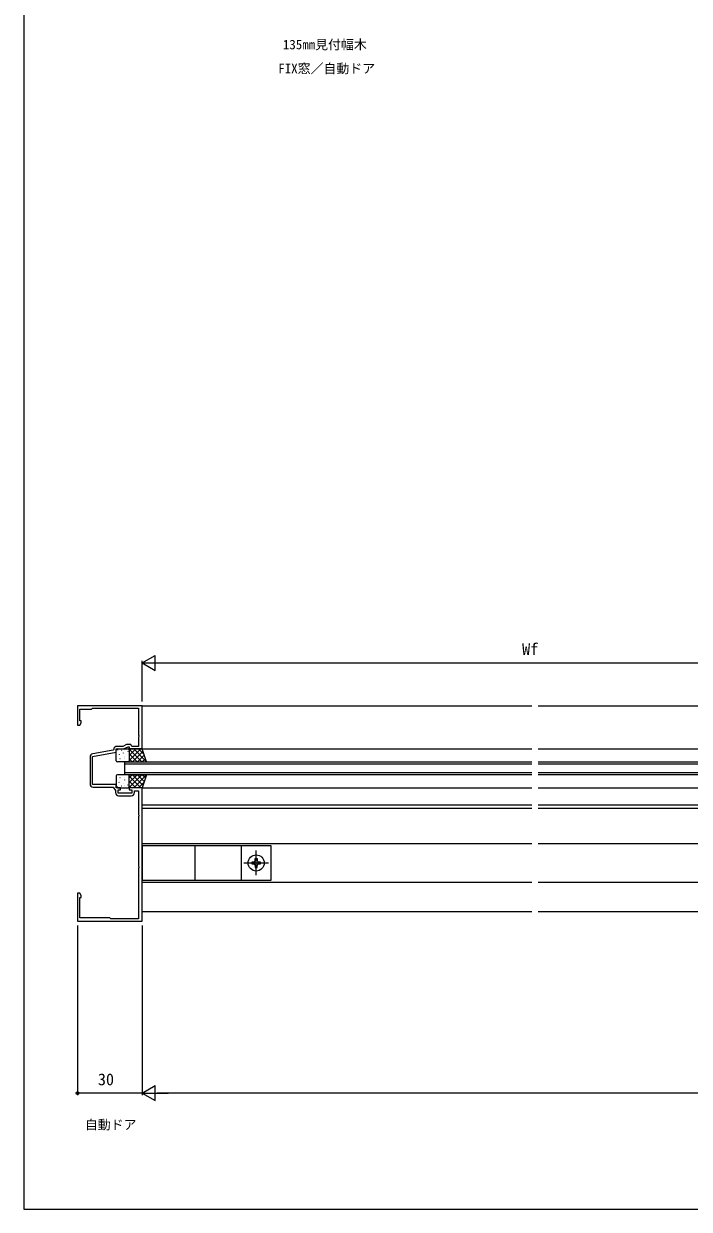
# Model space of a CAD drawing. Units: millimetres, scale not verified. Extents: x -437 to 438, y -681 to 679.
# Drawn here: x -437 to -127, y -681 to -130 of the extents above; entities that cross this region are included whole.
import ezdxf
from ezdxf.enums import TextEntityAlignment as Align

# ---------------------------------------------------------------- set-up
doc = ezdxf.new("R2010")
doc.units = ezdxf.units.MM
doc.header["$LTSCALE"] = 4
for name, color, linetype in [('0-1_USER1', 3, 'Continuous'), ('0-2_YKK_11', 7, 'Continuous'), ('0-3_YKK_12', 2, 'Continuous'), ('0-4_YKK_13', 4, 'Continuous'), ('0-6_YKK_D', 6, 'Continuous'), ('0-7_YKK_ZWAK', 7, 'Continuous')]:
    doc.layers.add(name, color=color, linetype=linetype)
doc.styles.add('ＭＳ ゴシック', font='')
doc.styles.get('ＭＳ ゴシック').set_extended_font_data('MS Gothic')

msp = doc.modelspace()

# ---------------------------------------------------------------- linework, layer by layer
at = {"layer": '0-2_YKK_11'}
for p, q in [((-405.9, -470.891), (-405.9, -483.4)), ((-392.6, -489), (-386.8, -489))]:
    msp.add_line(p, q, dxfattribs=at)
for points in [[(-381.7, -547.2), (-381.7, -485.2), (-387.7, -485.2), (-387.7, -486.2), (-386.5, -486.2), (-386.5, -487.8), (-392.9, -487.8), (-392.9, -486.2), (-391.7, -486.2), (-391.7, -485.2), (-393.7, -485.2), (-393.7, -483.7), (-404.7, -483.7), (-404.7, -470.64), (-393.7, -468.7), (-393.7, -467.2), (-390.345, -467.2), (-388.2, -466.2), (-387.7, -466.2), (-387.7, -467.2), (-381.7, -467.2), (-381.7, -447.2), (-411.7, -447.2), (-411.7, -456.2), (-410.7, -456.2), (-410.07, -455.109), (-410.07, -454.2), (-410.7, -454.2), (-410.7, -448.7), (-405.2, -448.7), (-404.7, -448.2), (-383.3, -448.2), (-383.3, -460.742), (-383.18, -460.925), (-383.18, -461.475), (-383.3, -461.658), (-383.3, -466), (-386.5, -466), (-386.962, -465.2), (-388.895, -465.2)], [(-394.899, -467.451), (-395.147, -467.737), (-404.661, -469.414)], [(-388.895, -465.2), (-390.611, -466), (-393.4, -466)], [(-404.4, -484.9), (-395.2, -484.9), (-394.1, -486.471), (-394.1, -487.5)], [(-385.3, -487.5), (-385.3, -486.7), (-383.3, -486.7), (-383.3, -497.742), (-383.18, -497.925), (-383.18, -498.475), (-383.3, -498.658), (-383.3, -521.742), (-383.18, -521.925), (-383.18, -522.475), (-383.3, -522.658), (-383.3, -546.2), (-396.2, -546.2), (-396.7, -545.7), (-410.7, -545.7), (-410.7, -536.2), (-410.07, -536.2), (-410.07, -535.291), (-410.7, -534.2), (-411.7, -534.2), (-411.7, -547.2), (-381.7, -547.2)]]:
    msp.add_lwpolyline(points, dxfattribs=at)
for centre, start, end in [((-393.4, -467.5), 90, 178.12739), ((-404.4, -470.891), 100.00001, 179.99999), ((-404.4, -483.4), 180.00001, 269.99999), ((-392.6, -487.5), 180.00001, 269.99999), ((-386.8, -487.5), 270.00001, 359.99999)]:
    msp.add_arc(centre, 1.5, start, end, dxfattribs=at)
at = {"layer": '0-3_YKK_12'}
for p, q in [((-381.7, -447.2), (-200.699, -447.2)), ((-197.699, -447.2), (-16.699, -447.2)), ((-381.7, -467.2), (-200.699, -467.2)), ((-197.699, -467.2), (-16.699, -467.2)), ((-389.7, -479.2), (-389.7, -473.2)), ((-389.7, -473.2), (-200.699, -473.2)), ((-197.699, -473.2), (-8.699, -473.2)), ((-200.699, -474.2), (-389.7, -474.2)), ((-389.7, -478.2), (-200.699, -478.2)), ((-200.699, -479.2), (-389.7, -479.2)), ((-8.699, -474.2), (-197.699, -474.2)), ((-197.699, -478.2), (-8.699, -478.2)), ((-8.699, -479.2), (-197.699, -479.2)), ((-381.7, -485.2), (-200.699, -485.2)), ((-197.699, -485.2), (-16.699, -485.2)), ((-381.7, -493.2), (-200.699, -493.2)), ((-381.7, -494.7), (-200.699, -494.7)), ((-197.699, -493.2), (-16.699, -493.2)), ((-197.699, -494.7), (179.301, -494.7)), ((-381.7, -511.2), (-200.699, -511.2)), ((-197.699, -511.2), (-16.399, -511.2)), ((-381.7, -529.2), (-200.699, -529.2)), ((-197.699, -529.2), (-21.698, -529.2)), ((-381.7, -542.7), (-200.699, -542.7)), ((-197.699, -542.7), (179.301, -542.7))]:
    msp.add_line(p, q, dxfattribs=at)
at = {"layer": '0-4_YKK_13'}
for p, q in [((-393.7, -472.7), (-393.7, -467.7)), ((-393.2, -467.2), (-388.2, -467.2)), ((-393.136, -467.644), (-393.16, -467.688)), ((-391.192, -467.836), (-391.28, -467.883)), ((-389.778, -468.008), (-389.785, -468.015)), ((-388.321, -468.435), (-388.345, -468.478)), ((-382.366, -467.2), (-387.7, -472.534)), ((-384.611, -467.2), (-387.7, -470.289)), ((-386.856, -467.2), (-387.7, -468.044)), ((-381.798, -473.2), (-387.7, -467.298)), ((-387.7, -467.7), (-387.7, -472.7)), ((-381.305, -468.385), (-386.121, -473.2)), ((-379.774, -472.98), (-385.553, -467.2)), ((-380.896, -469.612), (-383.308, -467.2)), ((-388.2, -473.2), (-393.2, -473.2)), ((-392.402, -469.669), (-392.426, -469.713)), ((-391.97, -471.745), (-391.994, -471.789)), ((-391.982, -469.983), (-391.99, -469.989)), ((-390.512, -469.078), (-390.536, -469.122)), ((-389.962, -471.769), (-389.97, -471.775)), ((-389.778, -471.102), (-389.802, -471.146)), ((-389.667, -470.726), (-389.756, -470.772)), ((-389.346, -473.179), (-389.357, -473.2)), ((-387.888, -470.511), (-387.912, -470.555)), ((-387.795, -469.827), (-387.802, -469.834)), ((-384.043, -473.2), (-387.7, -469.543)), ((-386.288, -473.2), (-387.7, -471.788)), ((-380.744, -470.068), (-383.876, -473.2)), ((-380.183, -471.752), (-381.631, -473.2)), ((-388.2, -479.2), (-393.2, -479.2)), ((-389.346, -479.221), (-389.357, -479.2)), ((-381.798, -479.2), (-387.7, -485.102)), ((-384.043, -479.2), (-387.7, -482.857)), ((-386.288, -479.2), (-387.7, -480.612)), ((-381.305, -484.015), (-386.121, -479.2)), ((-379.774, -479.42), (-385.553, -485.2)), ((-380.744, -482.332), (-383.876, -479.2)), ((-380.183, -480.648), (-381.631, -479.2)), ((-393.7, -479.7), (-393.7, -484.7)), ((-393.136, -484.756), (-393.16, -484.712)), ((-392.402, -482.731), (-392.426, -482.687)), ((-391.97, -480.655), (-391.994, -480.611)), ((-391.982, -482.417), (-391.99, -482.411)), ((-391.192, -484.564), (-391.28, -484.517)), ((-390.512, -483.322), (-390.536, -483.278)), ((-389.962, -480.631), (-389.97, -480.625)), ((-389.778, -481.298), (-389.802, -481.254)), ((-389.778, -484.392), (-389.785, -484.385)), ((-389.667, -481.674), (-389.756, -481.628)), ((-388.321, -483.965), (-388.345, -483.922)), ((-387.888, -481.889), (-387.912, -481.845)), ((-387.795, -482.573), (-387.802, -482.566)), ((-387.7, -484.7), (-387.7, -479.7)), ((-382.366, -485.2), (-387.7, -479.866)), ((-384.611, -485.2), (-387.7, -482.111)), ((-386.856, -485.2), (-387.7, -484.356)), ((-380.896, -482.788), (-383.308, -485.2)), ((-393.2, -485.2), (-388.2, -485.2)), ((-357.2, -512.2), (-357.2, -528.2)), ((-335.7, -512.2), (-335.7, -528.2)), ((-328.7, -525.95), (-328.7, -514.45)), ((-334.45, -520.2), (-322.95, -520.2)), ((-329.11, -518.15), (-329.11, -518.97)), ((-328.29, -518.97), (-328.29, -518.15)), ((-327.47, -520.61), (-326.65, -520.61))]:
    msp.add_line(p, q, dxfattribs=at)
for points in [[(-379.7, -473.2), (-381.7, -467.2), (-387.7, -467.2), (-387.7, -473.2)], [(-379.7, -479.2), (-381.7, -485.2), (-387.7, -485.2), (-387.7, -479.2)], [(-381.7, -528.2), (-321.7, -528.2), (-321.7, -512.2), (-381.7, -512.2)]]:
    msp.add_lwpolyline(points, close=True, dxfattribs=at)
for points in [[(-329.93, -519.79), (-330.75, -519.79), (-330.75, -520.61), (-329.93, -520.61)], [(-329.11, -518.97), (-329.11, -518.15), (-328.29, -518.15), (-328.29, -518.97)], [(-329.11, -521.43), (-329.11, -522.25), (-328.29, -522.25), (-328.29, -521.43)], [(-326.65, -520.61), (-326.65, -519.79), (-327.47, -519.79)]]:
    msp.add_lwpolyline(points, dxfattribs=at)
msp.add_circle((-328.7, -520.2), 3.75, dxfattribs=at)
for centre, radius, start, end in [((-393.2, -467.7), 0.5, 90, 180), ((-388.2, -467.7), 0.5, 0, 90), ((-393.2, -472.7), 0.5, 180, 270), ((-388.2, -472.7), 0.5, 270, 0), ((-393.2, -479.7), 0.5, 90, 180), ((-388.2, -479.7), 0.5, 0, 90), ((-393.2, -484.7), 0.5, 180, 270), ((-388.2, -484.7), 0.5, 270, 0), ((-329.93, -518.97), 0.82, 270, 0), ((-329.93, -521.43), 0.82, 0, 90), ((-327.47, -518.97), 0.82, 180, 270), ((-327.47, -521.43), 0.82, 90, 180)]:
    msp.add_arc(centre, radius, start, end, dxfattribs=at)
at = {"layer": '0-6_YKK_D'}
for p, q in [((-381.712, -427.2), (-375.65, -423.7)), ((-375.65, -430.7), (-375.65, -423.7)), ((-381.712, -445.2), (-381.712, -426.2)), ((-381.712, -427.2), (-375.65, -430.7)), ((-381.712, -427.2), (-369.588, -427.2)), ((-374.712, -427.2), (-23.702, -427.2)), ((-411.7, -549.2), (-411.7, -628.2)), ((-381.7, -549.2), (-381.7, -628.2)), ((-381.7, -549.2), (-381.7, -628.2)), ((-381.7, -627.2), (-411.7, -627.2)), ((-381.7, -627.2), (-375.638, -623.7)), ((-381.7, -627.2), (-375.638, -630.7)), ((-381.7, -627.2), (-369.576, -627.2)), ((-375.638, -630.7), (-375.638, -623.7)), ((376.3, -627.199), (-374.7, -627.2))]:
    msp.add_line(p, q, dxfattribs=at)
msp.add_circle((-411.7, -627.2), 0.637, dxfattribs=at)
at = {"layer": '0-7_YKK_ZWAK'}
msp.add_line((-436.7, 643.8), (-436.7, -681.2), dxfattribs=at)
msp.add_lwpolyline([(-436.7, -681.2), (438.3, -681.2), (438.3, 643.8)], dxfattribs=at)

# ---------------------------------------------------------------- texts
at = {"layer": '0-1_USER1', "style": 'ＭＳ ゴシック'}
for s, p in [('135㎜見付幅木', (-316.285, -143.257)), ('FIX窓／自動ドア', (-318.416, -154.382)), ('自動ドア', (-408.302, -645.382))]:
    msp.add_text(s, height=4.399, dxfattribs=at).set_placement(p, align=Align.BOTTOM_LEFT)
at = {"layer": '0-6_YKK_D', "style": 'ＭＳ ゴシック'}
for s, p in [('Wf', (-205.151, -425.2)), ('30', (-402.24, -625.2))]:
    msp.add_text(s, height=5.499, dxfattribs=at).set_placement(p, align=Align.BOTTOM_LEFT)

doc.saveas('drawing.dxf')
